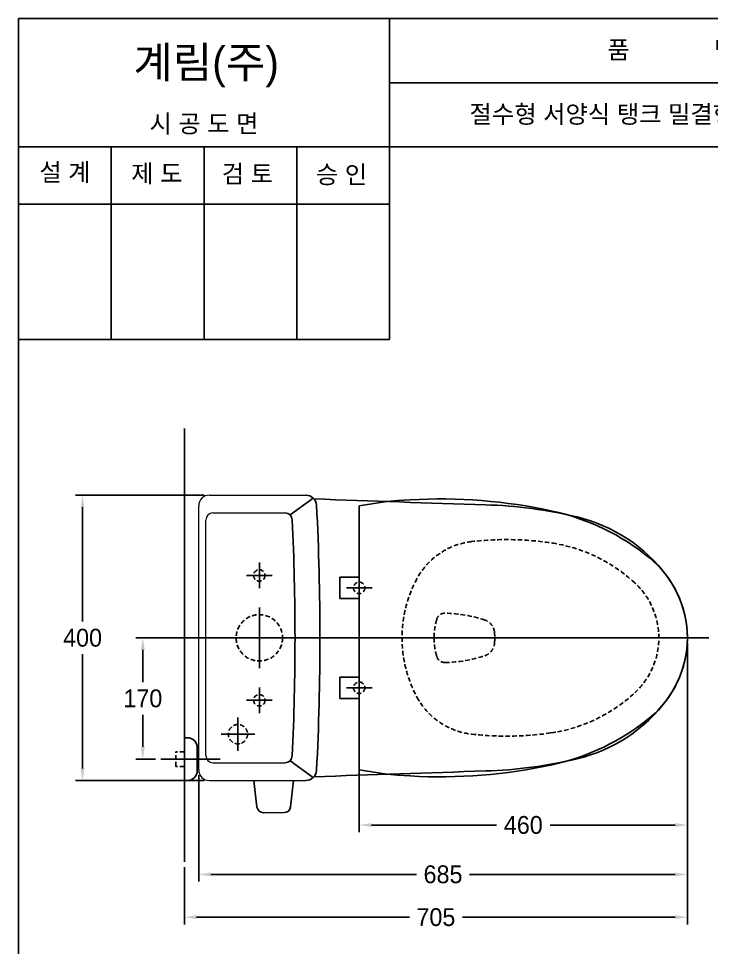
# Model space of a CAD drawing. Header units: millimetres. Extents: x 0 to 1800, y -67 to 2530.
# Drawn here: x 0 to 971, y 1228 to 2530 of the extents above; entities that cross this region are included whole.
import ezdxf
from ezdxf.enums import TextEntityAlignment as Align
from ezdxf.lldxf.tags import DXFTag

# ---------------------------------------------------------------- set-up
doc = ezdxf.new("R2010")
doc.units = ezdxf.units.MM
doc.linetypes.add('DASHED2', pattern=[9.525, 6.35, -3.175])
doc.layers.add('61', color=7, linetype='Continuous', true_color=0xffffff)
for name, color, linetype in [('TEXT', 7, 'Continuous'), ('내부선 및 부속', 4, 'Continuous'), ('도각라인', 7, 'Continuous'), ('외형선', 3, 'Continuous'), ('점선', 6, 'DASHED2'), ('중심선', 1, 'DASHED'), ('치수선', 7, 'Continuous')]:
    doc.layers.add(name, color=color, linetype=linetype)
doc.styles.add('____', font='')
doc.styles.add('타이틀', font='H2GTRM.TTF', dxfattribs={"height": 25})
doc.styles.get('____').set_extended_font_data('굴림')
tags = doc.linetypes.add('DASHDOT', pattern=[70, 31, -13, 13, -13]).pattern_tags.tags
tags[10:11] = [DXFTag(74, 4), DXFTag(75, 0), DXFTag(340, '0'), DXFTag(46, 0.0), DXFTag(50, 0.0), DXFTag(44, 0.0), DXFTag(45, 0.0)]
tags[8:9] = [DXFTag(74, 4), DXFTag(75, 0), DXFTag(340, '0'), DXFTag(46, 0.0), DXFTag(50, 0.0), DXFTag(44, 0.0), DXFTag(45, 0.0)]
tags[6:7] = [DXFTag(74, 4), DXFTag(75, 0), DXFTag(340, '0'), DXFTag(46, 0.0), DXFTag(50, 0.0), DXFTag(44, 0.0), DXFTag(45, 0.0)]
tags[4:5] = [DXFTag(74, 4), DXFTag(75, 0), DXFTag(340, '0'), DXFTag(46, 0.0), DXFTag(50, 0.0), DXFTag(44, 0.0), DXFTag(45, 0.0)]
tags = doc.linetypes.add('DASHED', pattern=[25.72, 12.86, -12.86]).pattern_tags.tags
tags[6:7] = [DXFTag(74, 4), DXFTag(75, 0), DXFTag(340, '0'), DXFTag(46, 0.0), DXFTag(50, 0.0), DXFTag(44, 0.0), DXFTag(45, 0.0)]
tags[4:5] = [DXFTag(74, 4), DXFTag(75, 0), DXFTag(340, '0'), DXFTag(46, 0.0), DXFTag(50, 0.0), DXFTag(44, 0.0), DXFTag(45, 0.0)]
doc.dimstyles.new('MSADIM', dxfattribs={"dimtxt": 33, "dimasz": 17, "dimexe": 10, "dimexo": 7.5, "dimgap": 10, "dimtad": 0, "dimtih": 1, "dimtoh": 1, "dimdec": 0, "dimzin": 1, "dimdsep": 46, "dimtxsty": '____', "dimcen": 11.25, "dimadec": 0, "dimazin": 0, "dimtfac": 1, "dimtdec": 0, "dimtix": 1, "dimtmove": 0, "dimatfit": 3, "dimfxl": 1, "dimtolj": 1, "dimtzin": 1, "dimarcsym": 0})

# ---------------------------------------------------------------- blocks, each defined once
blk = doc.blocks.new('*D2')
at = {"layer": '치수선', "color": 0, "linetype": 'Continuous', "lineweight": -2, "transparency": 16777216}
for p, q in [((225, 1662), (164.2, 1662)), ((174.2, 1645), (174.2, 1599.8)), ((174.2, 1509), (174.2, 1554.1)), ((191.8, 1492), (164.2, 1492))]:
    blk.add_line(p, q, dxfattribs=at)
at = {"layer": '치수선', "color": 0, "linetype": 'Continuous', "transparency": 16777216}
for points in [[(171.3, 1645), (177, 1645), (174.2, 1662)], [(171.3, 1509), (177, 1509), (174.2, 1492)]]:
    blk.add_solid(points, dxfattribs=at)
at = {"layer": '치수선', "color": 0, "linetype": 'Continuous', "transparency": 16777216, "insert": (174.2, 1577), "char_height": 25, "attachment_point": 5, "style": '____'}
blk.add_mtext('\\A1;170', dxfattribs=at)
blk = doc.blocks.new('*D3')
at = {"layer": '치수선', "color": 0, "linetype": 'Continuous', "lineweight": -2, "transparency": 16777216}
for p, q in [((260, 1862), (79.7, 1862)), ((89.7, 1845), (89.7, 1684.8)), ((89.7, 1479), (89.7, 1639.1)), ((260, 1462), (79.7, 1462))]:
    blk.add_line(p, q, dxfattribs=at)
at = {"layer": '치수선', "color": 0, "linetype": 'Continuous', "transparency": 16777216}
for points in [[(86.9, 1845), (92.5, 1845), (89.7, 1862)], [(86.9, 1479), (92.5, 1479), (89.7, 1462)]]:
    blk.add_solid(points, dxfattribs=at)
at = {"layer": '치수선', "color": 0, "linetype": 'Continuous', "transparency": 16777216, "insert": (89.7, 1662), "char_height": 25, "attachment_point": 5, "style": '____'}
blk.add_mtext('\\A1;400', dxfattribs=at)
blk = doc.blocks.new('*D5')
at = {"layer": '치수선', "color": 0, "linetype": 'Continuous', "lineweight": -2, "transparency": 16777216}
for p, q in [((937.5, 1654.5), (937.5, 1389.6)), ((477.5, 1566.5), (477.5, 1389.6)), ((494.5, 1399.6), (669.8, 1399.6)), ((920.5, 1399.6), (745.1, 1399.6))]:
    blk.add_line(p, q, dxfattribs=at)
at = {"layer": '치수선', "color": 0, "linetype": 'Continuous', "transparency": 16777216}
for points in [[(494.5, 1402.4), (494.5, 1396.8), (477.5, 1399.6)], [(920.5, 1402.4), (920.5, 1396.8), (937.5, 1399.6)]]:
    blk.add_solid(points, dxfattribs=at)
at = {"layer": '치수선', "color": 0, "linetype": 'Continuous', "transparency": 16777216, "insert": (707.5, 1399.6), "char_height": 25, "attachment_point": 5, "style": '____'}
blk.add_mtext('\\A1;460', dxfattribs=at)
blk = doc.blocks.new('*D6')
at = {"layer": '치수선', "color": 0, "linetype": 'Continuous', "lineweight": -2, "transparency": 16777216}
for p, q in [((937.5, 1654.5), (937.5, 1320.4)), ((252.5, 1469.5), (252.5, 1320.4)), ((269.5, 1330.4), (557.7, 1330.4)), ((920.5, 1330.4), (632.3, 1330.4))]:
    blk.add_line(p, q, dxfattribs=at)
at = {"layer": '치수선', "color": 0, "linetype": 'Continuous', "transparency": 16777216}
for points in [[(269.5, 1333.2), (269.5, 1327.6), (252.5, 1330.4)], [(920.5, 1333.2), (920.5, 1327.6), (937.5, 1330.4)]]:
    blk.add_solid(points, dxfattribs=at)
at = {"layer": '치수선', "color": 0, "linetype": 'Continuous', "transparency": 16777216, "insert": (595, 1330.4), "char_height": 25, "attachment_point": 5, "style": '____'}
blk.add_mtext('\\A1;685', dxfattribs=at)
blk = doc.blocks.new('*D7')
at = {"layer": '치수선', "color": 0, "linetype": 'Continuous', "lineweight": -2, "transparency": 16777216}
for p, q in [((937.5, 1654.5), (937.5, 1260.4)), ((232.5, 1340.6), (232.5, 1260.4)), ((249.5, 1270.4), (547.8, 1270.4)), ((920.5, 1270.4), (622.1, 1270.4))]:
    blk.add_line(p, q, dxfattribs=at)
at = {"layer": '치수선', "color": 0, "linetype": 'Continuous', "transparency": 16777216}
for points in [[(249.5, 1273.3), (249.5, 1267.6), (232.5, 1270.4)], [(920.5, 1273.3), (920.5, 1267.6), (937.5, 1270.4)]]:
    blk.add_solid(points, dxfattribs=at)
at = {"layer": '치수선', "color": 0, "linetype": 'Continuous', "transparency": 16777216, "insert": (585, 1270.4), "char_height": 25, "attachment_point": 5, "style": '____'}
blk.add_mtext('\\A1;705', dxfattribs=at)

msp = doc.modelspace()

# ---------------------------------------------------------------- linework, layer by layer
at = {"layer": '61', "lineweight": 18}
msp.add_point((252.5, 1662), dxfattribs=at)
at = {"layer": '내부선 및 부속'}
for p, q in [((380.5, 1834.2), (413, 1857.8)), ((477.5, 1847), (477.5, 1477)), ((380.5, 1489.7), (413, 1466.1))]:
    msp.add_line(p, q, dxfattribs=at)
at = {"layer": '내부선 및 부속', "lineweight": 18}
for p, q in [((272.5, 1837), (373.6, 1837)), ((262.5, 1497), (262.5, 1827)), ((272.5, 1487), (373.6, 1487))]:
    msp.add_line(p, q, dxfattribs=at)
at = {"layer": '내부선 및 부속', "linetype": 'Continuous'}
for p, q in [((477.5, 1747), (450.5, 1747)), ((450.5, 1747), (450.5, 1717)), ((450.5, 1717), (477.5, 1717)), ((477.5, 1607), (450.5, 1607)), ((450.5, 1607), (450.5, 1577)), ((450.5, 1577), (477.5, 1577)), ((236.5, 1522), (232.5, 1522)), ((250.5, 1508), (250.5, 1476)), ((252.5, 1502.2), (250.5, 1502.2)), ((252.5, 1481.7), (250.5, 1481.7)), ((236.5, 1462), (232.5, 1462)), ((329.6, 1462), (334.2, 1424.8)), ((385.6, 1462), (381.1, 1424.9)), ((372.2, 1417), (343.1, 1416.9))]:
    msp.add_line(p, q, dxfattribs=at)
at = {"layer": '내부선 및 부속', "linetype": 'Continuous', "flags": 128}
for points in [[(236.5, 1522, -0.414214), (250.5, 1508)], [(381.1, 1424.9, -0.379025), (372.2, 1417)]]:
    msp.add_lwpolyline(points, format="xyb", dxfattribs=at)
at = {"layer": '내부선 및 부속'}
for centre, radius, start, end in [((581.1, 1286.5), 570, 93.238, 100.4757), ((590.7, 1116.7), 740, 77.7169, 93.238), ((373.6, 1827), 10, 2.6528, 90), ((679, 1522.2), 325, 50.7899, 77.7169), ((-3187.5, 1662), 3575, 357.3472, 2.6528), ((792.5, 1662), 145, 309.0801, 50.9199), ((679, 1801.7), 325, 282.2831, 309.2101), ((373.6, 1497), 10, 270, 357.3472), ((581.1, 2037.5), 570, 259.5243, 266.762), ((590.7, 2207.2), 740, 266.762, 282.2831)]:
    msp.add_arc(centre, radius, start, end, dxfattribs=at)
at = {"layer": '내부선 및 부속', "lineweight": 18}
for centre, start, end in [((272.5, 1827), 90, 180), ((272.5, 1497), 180, 270)]:
    msp.add_arc(centre, 10, start, end, dxfattribs=at)
at = {"layer": '내부선 및 부속', "linetype": 'Continuous'}
for centre, radius, start, end in [((236.5, 1476), 14, 270, 360), ((343.1, 1425.9), 9, 187.0451, 270.0768)]:
    msp.add_arc(centre, radius, start, end, dxfattribs=at)
at = {"layer": '도각라인', "color": 7}
for p, q in [((0, 0), (0, 2530)), ((0, 2530), (1800, 2530)), ((520, 2080), (520, 2530)), ((520, 2440), (1800, 2440)), ((0, 2350), (1800, 2350)), ((130, 2080), (130, 2350)), ((260, 2080), (260, 2350)), ((390, 2080), (390, 2350)), ((0, 2270), (520, 2270)), ((0, 2080), (520, 2080))]:
    msp.add_line(p, q, dxfattribs=at)
at = {"layer": '외형선', "linetype": 'Continuous'}
msp.add_line((232.5, 1348.1), (232.5, 1955.4), dxfattribs=at)
at = {"layer": '외형선', "lineweight": 18}
for p, q in [((267.5, 1862), (402.7, 1862)), ((252.5, 1477), (252.5, 1847)), ((267.5, 1462), (402.7, 1462))]:
    msp.add_line(p, q, dxfattribs=at)
for centre, start, end in [((267.5, 1847), 90, 180), ((267.5, 1477), 180, 270)]:
    msp.add_arc(centre, 15, start, end, dxfattribs=at)
at = {"layer": '외형선'}
for centre, radius, start, end in [((402.7, 1847), 15, 2.9498, 90), ((1761.8, 37831.5), 36000, 267.85453, 268.23747), ((-3187.5, 1662), 3610, 357.0502, 2.9498), ((634.9, 1208.8), 640, 76.6104, 88.2375), ((732.1, 1617.4), 220, 36.4574, 76.6104), ((792.5, 1662), 145, 323.5426, 36.4574), ((732.1, 1706.5), 220, 283.3896, 323.5426), ((634.9, 2115.1), 640, 271.7625, 283.3896), ((402.7, 1477), 15, 270, 357.0502), ((1761.8, -34507.6), 36000, 91.76253, 92.14547)]:
    msp.add_arc(centre, radius, start, end, dxfattribs=at)
at = {"layer": '점선'}
for p, q in [((220.5, 1481.7), (220.5, 1502.2)), ((232.5, 1502.2), (220.5, 1502.2)), ((232.5, 1481.7), (220.5, 1481.7))]:
    msp.add_line(p, q, dxfattribs=at)
for centre, radius in [((337.5, 1749.5), 8), ((477.5, 1732), 8), ((477.5, 1732), 8), ((337.5, 1662), 32.5), ((477.5, 1592), 8), ((337.5, 1574.5), 8), ((307.5, 1527), 13.5)]:
    msp.add_circle(centre, radius, dxfattribs=at)
for centre, radius, start, end in [((646.4, 1697.5), 100, 96.5587, 151.6781), ((684.1, 1369.7), 430, 80.7365, 96.5587), ((714.4, 1577.5), 220, 47.2534, 81.7118), ((712.5, 1662), 175, 151.6781, 208.3219), ((792.5, 1662), 105, 312.7466, 47.2534), ((597.6, 1684.5), 12, 89.3261, 164.2305), ((595.6, 1516.5), 180, 71.1887, 89.3261), ((677.5, 1662), 95, 164.2305, 180), ((647.2, 1668), 20, 4.9352, 71.1887), ((577.5, 1662), 90, 355.0648, 4.9352), ((677.5, 1662), 95, 180, 195.7695), ((647.2, 1655.9), 20, 288.8113, 355.0648), ((597.6, 1639.4), 12, 195.7695, 270.6739), ((595.6, 1807.4), 180, 270.6739, 288.8113), ((646.4, 1626.4), 100, 208.3219, 263.4413), ((714.4, 1746.4), 220, 278.2882, 312.7466), ((684.1, 1954.2), 430, 263.4413, 279.2635)]:
    msp.add_arc(centre, radius, start, end, dxfattribs=at)
at = {"layer": '중심선', "linetype": 'DASHDOT'}
for p, q in [((337.5, 1731.5), (337.5, 1767.5)), ((319.5, 1749.5), (355.5, 1749.5)), ((477.5, 1714), (477.5, 1750)), ((459.5, 1732), (495.5, 1732)), ((337.5, 1619.5), (337.5, 1704.5)), ((222.5, 1662), (967.5, 1662)), ((477.5, 1610), (477.5, 1574)), ((337.5, 1556.5), (337.5, 1592.5)), ((459.5, 1592), (495.5, 1592)), ((319.5, 1574.5), (355.5, 1574.5)), ((307.5, 1503.5), (307.5, 1550.5)), ((284, 1527), (331, 1527))]:
    msp.add_line(p, q, dxfattribs=at)
at = {"layer": '중심선'}
msp.add_line((199.3, 1492), (282.6, 1492), dxfattribs=at)

# ---------------------------------------------------------------- texts
at = {"layer": 'TEXT', "style": '타이틀'}
for s, p in [('품             명', (915.7, 2486.4)), ('절수형 서양식 탱크 밀결형 사이펀 변기', (905.8, 2396)), ('시 공 도 면', (259.9, 2382.7)), ('설 계', (65, 2314.6)), ('제 도', (193.8, 2312.9)), ('검 토', (320.8, 2312.3)), ('승 인', (452.7, 2311.4))]:
    msp.add_text(s, height=25, dxfattribs=at).set_placement(p, align=Align.MIDDLE_CENTER)
msp.add_text('계림(주)', height=44, dxfattribs=at).set_placement((161, 2446.7))

# ---------------------------------------------------------------- dimensions: what is measured, and where the dimension line sits
at = {"layer": '치수선', "linetype": 'Continuous'}
for base, p1, p2, picture, middle in [((89.7, 1862), (267.5, 1462), (267.5, 1862), '*D3', (89.7, 1662)), ((174.2, 1492), (232.5, 1662), (199.3, 1492), '*D2', (174.2, 1577))]:
    dim = msp.add_linear_dim(base=base, p1=p1, p2=p2, angle=90, dimstyle='MSADIM', override={"dimtxt": 25}, dxfattribs=at)
    dim.commit()
    dim.dimension.update_dxf_attribs({"geometry": picture, "text_midpoint": middle})
for base, p2, picture, middle in [((232.5, 1270.4), (232.5, 1348.1), '*D7', (585, 1270.4)), ((252.5, 1330.4), (252.5, 1477), '*D6', (595, 1330.4)), ((477.5, 1399.6), (477.5, 1574), '*D5', (707.5, 1399.6))]:
    dim = msp.add_linear_dim(base=base, p1=(937.5, 1662), p2=p2, dimstyle='MSADIM', override={"dimtxt": 25}, dxfattribs=at)
    dim.commit()
    dim.dimension.update_dxf_attribs({"geometry": picture, "text_midpoint": middle})

doc.saveas('drawing.dxf')
